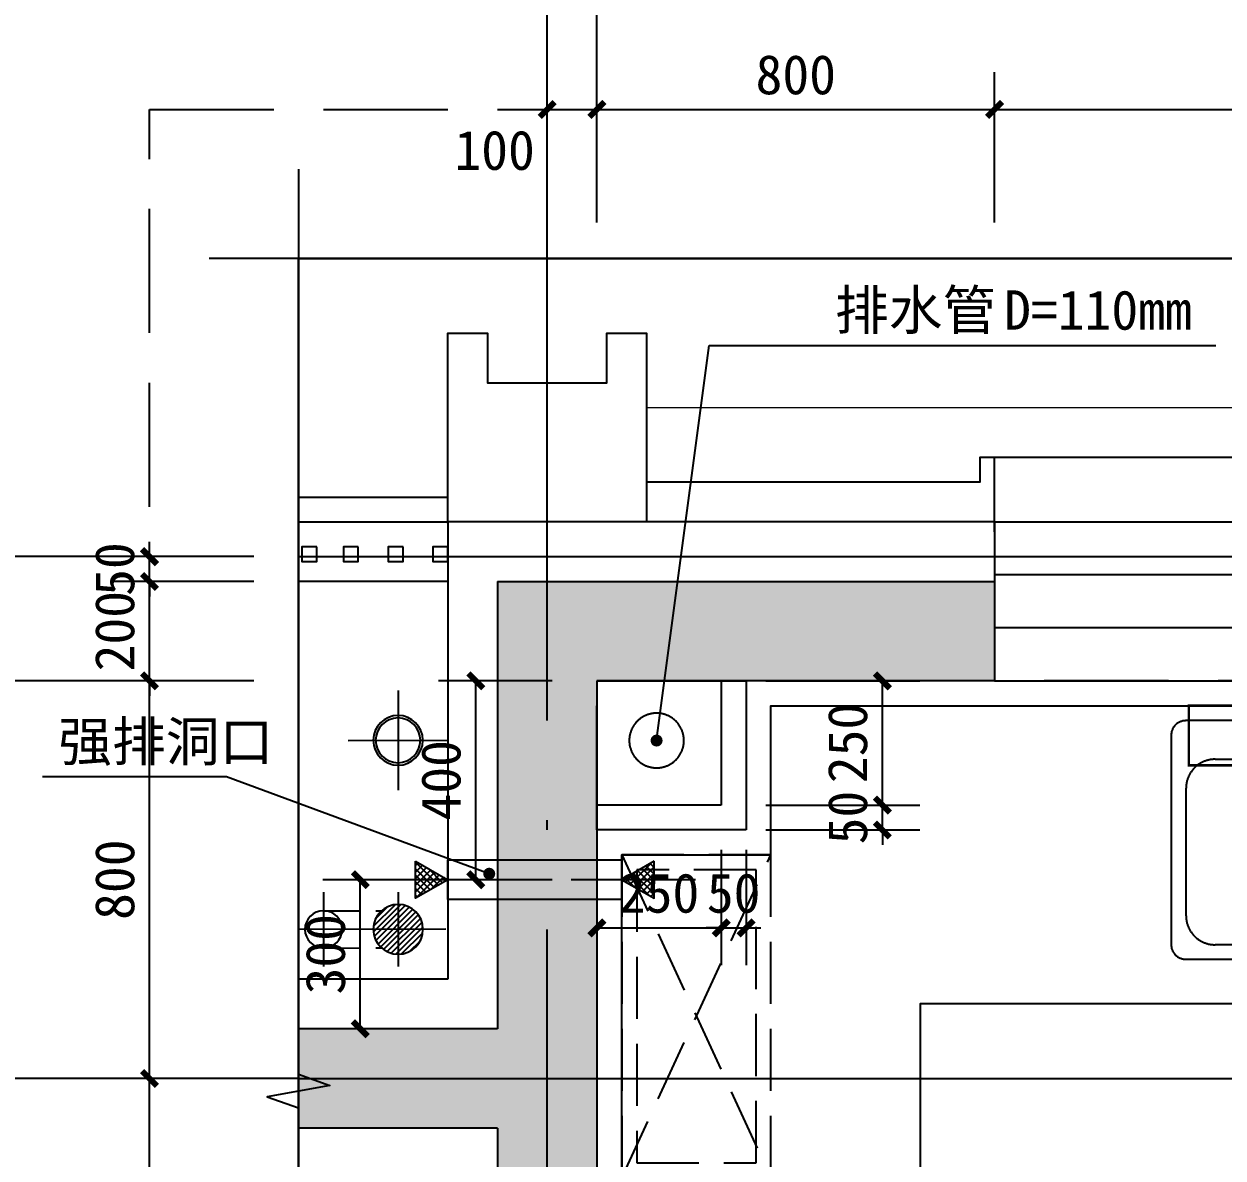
# Model space of a CAD drawing. Header units: millimetres. Extents: x -15 to 66915, y -15 to 18798.
# Drawn here: x 1337 to 3749, y 13003 to 15284 of the extents above; entities that cross this region are included whole.
import ezdxf
from ezdxf.xclip import XClip

# ---------------------------------------------------------------- set-up
doc = ezdxf.new("R2010")
doc.units = ezdxf.units.MM
doc.header["$LTSCALE"] = 1000
doc.header["$XCLIPFRAME"] = 2
for name, pattern in [('1#2#楼$0$DOTE', [2.42, 2, -0.2, 0.02, -0.2]), ('110-CF-D-2.9x2.0$0$DASH', [0.35, 0.25, -0.1]), ('110-墙体$0$给排水_排水-污水', [0]), ('110-核心筒-标准层$0$DASH', [0.35, 0.25, -0.1]), ('DASH', [0.35, 0.25, -0.1])]:
    doc.linetypes.add(name, pattern=pattern)
doc.layers.get('Defpoints').update_dxf_attribs({"color": 4, "linetype": 'DASH'})
for name, color, linetype in [('1#2#楼$0$A-ANNO-AXIS', 3, 'Continuous'), ('1#2#楼$0$A-ANNO-DIMS', 3, 'Continuous'), ('1#2#楼$0$A-ANNO-DOTE', 10, '1#2#楼$0$DOTE'), ('1#2#楼$0$A-ANNO-IDEN', 3, 'Continuous'), ('1#2#楼$0$A-ANNO-SYMB', 3, 'Continuous'), ('1#2#楼$0$A-ANNO-TEXT', 7, 'Continuous'), ('110-CF-D-2.9x2.0$0$A-FLOR-SPCL', 225, 'Continuous'), ('110-XJ-JF-1#$0$00-看线', 251, 'Continuous'), ('110-XJ-JF-1#$0$1#2#住宅楼 平面图$0$A-00-HX-113-wall-01Y$0$HRAL', 31, 'Continuous'), ('110-墙体$0$A-COLU-CONC-HATC', 204, 'Continuous'), ('110-墙体$0$A-DOOR', 51, 'Continuous'), ('110-墙体$0$A-WALL-CONC', 9, 'Continuous'), ('110-墙体$0$A-WALL-INSL', 241, 'Continuous'), ('110-墙体$0$A-WALL-STUD', 133, 'Continuous'), ('110-墙体$0$P_drainage-sanitary', 93, '110-墙体$0$给排水_排水-污水'), ('110-核心筒-标准层$0$1#2#住宅楼 平面图$0$A-00-HX-113-wall-01Y$0$HRAL', 31, 'Continuous'), ('110-核心筒-标准层$0$A-COLU-CONC-HATC', 204, 'Continuous'), ('110-核心筒-标准层$0$A-DRAN-SYMB', 243, 'Continuous'), ('110-核心筒-标准层$0$A-ROOF', 241, 'Continuous'), ('110-核心筒-标准层$0$A-WALL-CONC', 9, 'Continuous'), ('110-核心筒-标准层$0$A-WALL-INSL', 241, 'Continuous')]:
    doc.layers.add(name, color=color, linetype=linetype)
doc.layers.add('110-XJ-JF-1#$0$1#2#住宅楼 平面图$0$A-00-15-1#-PM-2F$0$00-装饰-看', color=46, linetype='Continuous', lineweight=5)
doc.styles.add('1#2#楼$0$_TCH_DIM', font='')
doc.styles.add('1#2#楼$0$_TCH_DIM_T3', font='')
doc.styles.add('110-CF-D-2.9x2.0$0$地上图例$0$厨、卫01$0$08.60厨卫$0$Standard', font='simhei.ttf')
doc.styles.get('1#2#楼$0$_TCH_DIM').set_extended_font_data('SimSun')
doc.styles.get('1#2#楼$0$_TCH_DIM_T3').set_extended_font_data('SimSun')
doc.dimstyles.new('1#2#楼$0$_TCH_ARCH&&30', dxfattribs={"dimtxt": 79.303797, "dimasz": 30, "dimexe": 75, "dimexo": 90, "dimgap": 30, "dimtad": 1, "dimdec": 0, "dimzin": 0, "dimdsep": 46, "dimtxsty": '1#2#楼$0$_TCH_DIM_T3', "dimblk": '1#2#楼$0$_ArchTick', "dimcen": 0.09, "dimclrt": 7, "dimazin": 2, "dimtfac": 1, "dimtdec": 0, "dimtix": 1, "dimtmove": 2, "dimatfit": 3, "dimfxl": 100, "dimtolj": 1, "dimtzin": 0, "dimarcsym": 0})

# ---------------------------------------------------------------- blocks, each defined once
blk = doc.blocks.new('110-墙体$0$$WINLIB2D$00000001')
at = {"color": 0}
for points in [[(-0.5, 0.5), (-0.5, -0.5)], [(-0.5, 0.5), (0.5, 0.5)], [(0.5, -0.5), (0.5, 0.5)], [(0.5, 0.1667), (-0.5, 0.1667)], [(0.5, -0.1667), (-0.5, -0.1667)], [(-0.5, -0.5), (0.5, -0.5)]]:
    blk.add_lwpolyline(points, dxfattribs=at)
blk = doc.blocks.new('110-墙体')
at = {"layer": '110-墙体$0$A-COLU-CONC-HATC'}
for points in [[(6550, 10100), (5550, 10100), (5550, 9900), (6350, 9900)], [(6550, 10100), (6350, 9900), (6350, 9300), (6550, 9300)]]:
    blk.add_hatch(color=256, dxfattribs=at).paths.add_polyline_path(points)
at = {"layer": '110-墙体$0$A-WALL-CONC'}
for p, q in [((6550, 10100), (5550, 10100)), ((5550, 10100), (5550, 9900)), ((6550, 10100), (6550, 9300)), ((5550, 9900), (6350, 9900)), ((6350, 9900), (6350, 9300))]:
    blk.add_line(p, q, dxfattribs=at)
at = {"layer": '110-墙体$0$A-WALL-INSL'}
for p, q in [((5550, 10220), (5550, 10100)), ((5550, 10220), (6650, 10220)), ((6650, 10220), (6650, 9300))]:
    blk.add_line(p, q, dxfattribs=at)
at = {"layer": '110-墙体$0$A-WALL-STUD'}
for p, q in [((6050, 9900), (6050, 9600)), ((6100, 9900), (6050, 9900)), ((6100, 9900), (6100, 9650)), ((6100, 9650), (6350, 9650)), ((6350, 9650), (6350, 9600)), ((6050, 9600), (6350, 9600))]:
    blk.add_line(p, q, dxfattribs=at)
at = {"layer": '110-墙体$0$P_drainage-sanitary'}
blk.add_circle((6230, 9780), 55, dxfattribs=at)
at = {"layer": '110-墙体$0$A-DOOR', "xscale": -1200, "yscale": 320, "zscale": 320}
blk.add_blockref('110-墙体$0$$WINLIB2D$00000001', (4950, 10060), dxfattribs=at)
blk = doc.blocks.new('110-核心筒-标准层$0$A$C284C191B')
at = {"layer": '110-核心筒-标准层$0$A-DRAN-SYMB'}
for p, q in [((0, 100), (0, -100)), ((-100, 0), (100, 0))]:
    blk.add_line(p, q, dxfattribs=at)
for radius in [50, 45]:
    blk.add_circle((0, 0), radius, dxfattribs=at)
blk = doc.blocks.new('110-核心筒-标准层$0$A$C6E86021B')
at = {"layer": '110-核心筒-标准层$0$A-DRAN-SYMB'}
h = blk.add_hatch(dxfattribs=at)
h.set_pattern_fill('ANSI31', color=256, scale=5, angle=180, style=0)
h.set_pattern_definition([(225, (-3357.766, 28382.377), (5.61266, -5.61266), [])])
edge = h.paths.add_edge_path()
edge.add_arc((75, 225), 50, 0, 360)
for p, q in [((75, 321.1), (75, 0)), ((150, 225), (0, 225)), ((150, 75), (0, 75))]:
    blk.add_line(p, q, dxfattribs=at)
at = {"layer": '110-核心筒-标准层$0$A-DRAN-SYMB', "linetype": '110-核心筒-标准层$0$DASH', "ltscale": 0.3}
for p, q in [((37.5, 75), (37.5, 191.9)), ((112.5, 75), (112.5, 191.9))]:
    blk.add_line(p, q, dxfattribs=at)
at = {"layer": '110-核心筒-标准层$0$A-DRAN-SYMB'}
for centre, radius in [((75, 225), 50), ((75, 75), 37.5)]:
    blk.add_circle(centre, radius, dxfattribs=at)
blk = doc.blocks.new('110-核心筒-标准层')
at = {"layer": '110-核心筒-标准层$0$A-COLU-CONC-HATC'}
for points in [[(-7300, 5300), (-7500, 5300), (-7500, 5100), (-7366.7, 5100), (-7300, 5200)], [(-7366.7, 5100), (-7300, 5000), (-5100, 5000), (-5033.3, 5100), (-5100, 5200), (-7300, 5200)], [(-7366.7, 5100), (-7500, 5100), (-7500, 3900), (-7433.3, 3800), (-7300, 3800), (-7300, 5000)]]:
    blk.add_hatch(color=256, dxfattribs=at).paths.add_polyline_path(points)
at = {"layer": '110-核心筒-标准层$0$1#2#住宅楼 平面图$0$A-00-HX-113-wall-01Y$0$HRAL'}
for points in [[(-7200, 6170), (-7170, 6170), (-7170, 6140), (-7200, 6140)], [(-7110, 6170), (-7080, 6170), (-7080, 6140), (-7110, 6140)], [(-7020, 6170), (-6990, 6170), (-6990, 6140), (-7020, 6140)], [(-6936.6, 6170), (-6906.6, 6170), (-6906.6, 6140), (-6936.6, 6140)]]:
    blk.add_lwpolyline(points, close=True, dxfattribs=at)
at = {"layer": '110-核心筒-标准层$0$A-ROOF'}
for p, q in [((-5200.1, 6220), (-7200, 6220)), ((-7200, 6100), (-5200, 6100))]:
    blk.add_line(p, q, dxfattribs=at)
at = {"layer": '110-核心筒-标准层$0$A-WALL-CONC'}
for p, q in [((-7500, 5300), (-7500, 5100)), ((-7300, 5300), (-7300, 5200)), ((-7300, 5200), (-5100, 5200)), ((-7500, 5100), (-7500, 3900)), ((-7300, 5000), (-5100, 5000)), ((-7300, 5000), (-7300, 3800))]:
    blk.add_line(p, q, dxfattribs=at)
at = {"layer": '110-核心筒-标准层$0$A-WALL-INSL'}
for p, q in [((-7200, 6220), (-7200, 5300)), ((-7200, 5300), (-5200, 5300)), ((-7200, 5300), (-5200, 5300))]:
    blk.add_line(p, q, dxfattribs=at)
for name, p, rotation in [('110-核心筒-标准层$0$A$C284C191B', (-7099.9, 5780.4), 269.9732717949262), ('110-核心筒-标准层$0$A$C6E86021B', (-6875.1, 5325), 89.97327179492623)]:
    blk.add_blockref(name, p, dxfattribs=dict(rotation=rotation))
blk = doc.blocks.new('110-CF-D-2.9x2.0$0$分集水器')
at = {"layer": '110-CF-D-2.9x2.0$0$A-FLOR-SPCL', "const_width": 5}
blk.add_lwpolyline([(650, 120), (0, 120), (0, 0), (650, 0)], close=True, dxfattribs=at)
at = {"layer": '110-CF-D-2.9x2.0$0$A-FLOR-SPCL', "style": '110-CF-D-2.9x2.0$0$地上图例$0$厨、卫01$0$08.60厨卫$0$Standard'}
blk.add_text('F', height=105.1, dxfattribs=at).set_placement((288.5, 8.9))
blk = doc.blocks.new('110-CF-D-2.9x2.0$0$建-1-2#楼提资底图$0$A-HXD-X1-F1$0$大单盆')
for p, q in [((35552.1, 15154.1), (34890.4, 15154.1)), ((34861.3, 15124.9), (34861.3, 14703.2)), ((35581.3, 15124.9), (35581.3, 14703.2)), ((35424.4, 15108.1), (35438, 15100.3)), ((34949.5, 15076.4), (35493.8, 15076.4)), ((35396.5, 15098.1), (35359.7, 14999.7)), ((35376.5, 14990), (35443.3, 15071.1)), ((34891.2, 14761.5), (34891.2, 15018.1)), ((35552.1, 15018.1), (35552.1, 14761.5)), ((35359.7, 14999.7), (35376.5, 14990)), ((35493.8, 14703.2), (34949.5, 14703.2)), ((34890.4, 14674.1), (35552.1, 14674.1))]:
    blk.add_line(p, q)
for centre, radius in [((35368.1, 15105.5), 19.4), ((35484.7, 15105.5), 19.4), ((35541.7, 15105.5), 19.4), ((35406.1, 14914), 24.3)]:
    blk.add_circle(centre, radius)
for centre, radius, start, end in [((34890.4, 15124.9), 29.1, 90, 180), ((35552.1, 15124.9), 29.1, 0, 90), ((35414.7, 15091.3), 19.4, 60, 159.4623), ((35428.3, 15083.5), 19.4, 320.5377, 60), ((34949.5, 15018.1), 58.3, 90, 180), ((35493.8, 15018.1), 58.3, 0, 90), ((34949.5, 14761.5), 58.3, 180, 270), ((35493.8, 14761.5), 58.3, 270, 0), ((34890.4, 14703.2), 29.1, 180, 270), ((35552.1, 14703.2), 29.1, 270, 0)]:
    blk.add_arc(centre, radius, start, end)
blk = doc.blocks.new('110-CF-D-2.9x2.0', base_point=(0, 0))
at = {"layer": '110-CF-D-2.9x2.0$0$A-FLOR-SPCL'}
h = blk.add_hatch(dxfattribs=at)
h.set_pattern_fill('ANSI37', color=256, scale=75, angle=270, style=0)
h.set_pattern_definition([(315, (290966.487, -1338123.929), (6.62912607, 6.629126075), []), (45, (290966.487, -1338123.929), (-6.629126075, 6.62912607), [])])
h.paths.add_polyline_path([(-115, -362.5), (-50, -400), (-115, -437.5)])
h = blk.add_hatch(dxfattribs=at)
h.set_pattern_fill('ANSI37', color=256, scale=75, angle=270, style=0)
h.set_pattern_definition([(315, (291091.149, -1338123.929), (6.62912607, 6.629126075), []), (45, (291091.149, -1338123.929), (-6.629126075, 6.62912607), [])])
h.paths.add_polyline_path([(365, -362.5), (300, -400), (365, -437.5)])
at = {"layer": '110-CF-D-2.9x2.0$0$A-FLOR-SPCL', "color": 8, "linetype": '110-CF-D-2.9x2.0$0$DASH', "ltscale": 0.5}
for p, q in [((-50, -1000), (-350, -350)), ((-50, -350), (-350, -1000))]:
    blk.add_line(p, q, dxfattribs=at)
at = {"layer": '110-CF-D-2.9x2.0$0$A-FLOR-SPCL', "linetype": '110-CF-D-2.9x2.0$0$DASH'}
blk.add_line((-198.1, -400), (412.5, -400), dxfattribs=at)
at = {"layer": '110-CF-D-2.9x2.0$0$A-FLOR-SPCL'}
for points in [[(-50, -2000), (-50, -350), (-350, -350), (-350, -50), (-2450, -50), (-2450, -500), (-2850, -500), (-2850, -1950), (-2250, -1950), (-2250, -2000)], [(-2250, -1950), (-2250, -650), (-650, -650), (-650, -1000), (-50, -1000)]]:
    blk.add_lwpolyline(points, dxfattribs=at)
at = {"layer": '110-CF-D-2.9x2.0$0$A-FLOR-SPCL', "color": 8, "linetype": '110-CF-D-2.9x2.0$0$DASH', "ltscale": 0.5}
for points in [[(-50, -1000), (-350, -1000), (-350, -350), (-50, -350)], [(-80, -970), (-320, -970), (-320, -380), (-80, -380)]]:
    blk.add_lwpolyline(points, close=True, dxfattribs=at)
at = {"layer": '110-CF-D-2.9x2.0$0$A-FLOR-SPCL'}
for points in [[(300, -440), (300, -360), (-50, -360), (-50, -440)], [(-115, -362.5), (-50, -400), (-115, -437.5)], [(365, -362.5), (300, -400), (365, -437.5)]]:
    blk.add_lwpolyline(points, close=True, dxfattribs=at)
at = {"layer": 'Defpoints'}
for points in [[(0, -2000), (-2900, -2000), (-2900, 0), (0, 0)], [(0, 0), (-300, 0), (-300, -300), (0, -300)]]:
    blk.add_lwpolyline(points, close=True, dxfattribs=at)
blk.add_blockref('110-CF-D-2.9x2.0$0$分集水器', (-1840.6, -170))
at = {"layer": '110-CF-D-2.9x2.0$0$A-FLOR-SPCL', "extrusion": (0, 0, -1), "zscale": -1}
blk.add_blockref('110-CF-D-2.9x2.0$0$建-1-2#楼提资底图$0$A-HXD-X1-F1$0$大单盆', (-33706.1, -15234.1), dxfattribs=at)
blk = doc.blocks.new('110-XJ-JF-1#')
at = {"layer": '110-XJ-JF-1#$0$00-看线'}
for points in [[(-4350, 10349.7), (-5550, 10349.7)], [(-8649.9, 10269.7), (-6650, 10269.7)]]:
    blk.add_lwpolyline(points, dxfattribs=at)
at = {"layer": '110-XJ-JF-1#$0$1#2#住宅楼 平面图$0$A-00-15-1#-PM-2F$0$00-装饰-看', "linetype": 'ByBlock'}
blk.add_lwpolyline([(450, 3499.7), (450, 11149.7, 0.414214), (150, 11449.7), (-3600, 11449.7, 0.414214), (-3900, 11149.7), (-3900, 10449.7), (-6250, 10449.7)], format="xyb", dxfattribs=at)
at = {"layer": '110-XJ-JF-1#$0$1#2#住宅楼 平面图$0$A-00-HX-113-wall-01Y$0$HRAL'}
for points in [[(-6650, 10217.2), (-6650, 10599.7), (-6570, 10599.7), (-6570, 10499.7), (-6330, 10499.7), (-6330, 10599.7), (-6250, 10599.7), (-6250, 10219.7)], [(-5550, 10199.7), (-5550, 10349.7), (-5580, 10349.7), (-5580, 10299.7), (-6250, 10299.7)]]:
    blk.add_lwpolyline(points, dxfattribs=at)
blk = doc.blocks.new('1#2#楼$0$bgtb')
at = {"xscale": -1}
blk.add_blockref('110-核心筒-标准层', (-7400, -6000), dxfattribs=at)
ref = blk.add_blockref('110-XJ-JF-1#', (6450, -10000))
XClip(ref).set_block_clipping_path([(-10449.9188188714, -2099.9999999995), (900.0811811285, -2099.9999999995), (899.9999999997, 11600.0002523363), (-7750.0000000003, 11600.0002523363), (-7750.0000000003, 4300), (-10450.0000000002, 4300)])
ref = blk.add_blockref('110-墙体', (6450, -10000), dxfattribs=dict(xscale=-1))
XClip(ref).set_block_clipping_path([(10449.9188188711, -2099.9999999995), (-900.0811811288, -2099.9999999995), (-900, 11600.0002523363), (7750, 11600.0002523363), (7750, 4300), (10449.9999999999, 4300)])
ref = blk.add_blockref('110-CF-D-2.9x2.0', (100, -100), dxfattribs=dict(xscale=-1))
XClip(ref).set_block_clipping_path([(4099.9188188711, -11999.9999999995), (-7250.0811811288, -11999.9999999995), (-7250.0000000001, 1700.0002523363), (1399.9999999999, 1700.0002523363), (1400, -5600), (4099.9999999998, -5600)])
blk = doc.blocks.new('1#2#楼$0$_ArchTick')
at = {"color": 0, "linetype": 'ByBlock', "const_width": 0.4}
blk.add_lwpolyline([(-0.5, -0.5), (0.5, 0.5)], dxfattribs=at)
blk = doc.blocks.new('*D432')
at = {"layer": '1#2#楼$0$A-ANNO-DIMS', "color": 0, "lineweight": -2, "transparency": 16777216}
for p, q in [((1800, 13162.7), (1515, 13162.7)), ((1590, 11962.7), (1590, 13162.7)), ((1800, 11962.7), (1515, 11962.7))]:
    blk.add_line(p, q, dxfattribs=at)
at = {"layer": 'Defpoints', "color": 0, "transparency": 16777216}
for p in [(1590, 13162.7), (1890, 13162.7), (1890, 11962.7)]:
    blk.add_point(p, dxfattribs=at)
at = {"layer": '1#2#楼$0$A-ANNO-DIMS', "color": 0, "lineweight": -2, "transparency": 16777216, "xscale": 30, "yscale": 30, "zscale": 30}
for p, rotation in [((1590, 13162.7), 90), ((1590, 11962.7), 270)]:
    blk.add_blockref('1#2#楼$0$_ArchTick', p, dxfattribs=dict(at, rotation=rotation))
at = {"layer": '1#2#楼$0$A-ANNO-DIMS', "color": 7, "transparency": 16777216, "insert": (1520.3, 12562.7), "char_height": 79.3, "attachment_point": 5, "rotation": 90, "style": '1#2#楼$0$_TCH_DIM_T3'}
blk.add_mtext('\\A1;1200', dxfattribs=at)
blk = doc.blocks.new('*D433')
at = {"layer": '1#2#楼$0$A-ANNO-DIMS', "color": 0, "lineweight": -2, "transparency": 16777216}
for p, q in [((1800, 13962.7), (1515, 13962.7)), ((1590, 13162.7), (1590, 13962.7)), ((1800, 13162.7), (1515, 13162.7))]:
    blk.add_line(p, q, dxfattribs=at)
at = {"layer": 'Defpoints', "color": 0, "transparency": 16777216}
for p in [(1590, 13962.7), (1890, 13962.7), (1890, 13162.7)]:
    blk.add_point(p, dxfattribs=at)
at = {"layer": '1#2#楼$0$A-ANNO-DIMS', "color": 0, "lineweight": -2, "transparency": 16777216, "xscale": 30, "yscale": 30, "zscale": 30}
for p, rotation in [((1590, 13962.7), 90), ((1590, 13162.7), 270)]:
    blk.add_blockref('1#2#楼$0$_ArchTick', p, dxfattribs=dict(at, rotation=rotation))
at = {"layer": '1#2#楼$0$A-ANNO-DIMS', "color": 7, "transparency": 16777216, "insert": (1520.3, 13562.7), "char_height": 79.3, "attachment_point": 5, "rotation": 90, "style": '1#2#楼$0$_TCH_DIM_T3'}
blk.add_mtext('\\A1;800', dxfattribs=at)
blk = doc.blocks.new('*D434')
at = {"layer": '1#2#楼$0$A-ANNO-DIMS', "color": 0, "lineweight": -2, "transparency": 16777216}
for p, q in [((1590, 14162.7), (1590, 14192.7)), ((1800, 14162.7), (1515, 14162.7)), ((1590, 13962.7), (1590, 14162.7)), ((1800, 13962.7), (1515, 13962.7)), ((1590, 13962.7), (1590, 13932.7))]:
    blk.add_line(p, q, dxfattribs=at)
at = {"layer": 'Defpoints', "color": 0, "transparency": 16777216}
for p in [(1590, 14162.7), (1890, 14162.7), (1890, 13962.7)]:
    blk.add_point(p, dxfattribs=at)
at = {"layer": '1#2#楼$0$A-ANNO-DIMS', "color": 0, "lineweight": -2, "transparency": 16777216, "xscale": 30, "yscale": 30, "zscale": 30}
for p, rotation in [((1590, 14162.7), 270), ((1590, 13962.7), 90)]:
    blk.add_blockref('1#2#楼$0$_ArchTick', p, dxfattribs=dict(at, rotation=rotation))
at = {"layer": '1#2#楼$0$A-ANNO-DIMS', "color": 7, "transparency": 16777216, "insert": (1520.3, 14062.7), "char_height": 79.3, "attachment_point": 5, "rotation": 90, "style": '1#2#楼$0$_TCH_DIM_T3'}
blk.add_mtext('\\A1;200', dxfattribs=at)
blk = doc.blocks.new('*D435')
at = {"layer": '1#2#楼$0$A-ANNO-DIMS', "color": 0, "lineweight": -2, "transparency": 16777216}
for p, q in [((1590, 14212.7), (1590, 14242.7)), ((1800, 14212.7), (1515, 14212.7)), ((1590, 14162.7), (1590, 14212.7)), ((1800, 14162.7), (1515, 14162.7)), ((1590, 14162.7), (1590, 14132.7))]:
    blk.add_line(p, q, dxfattribs=at)
at = {"layer": 'Defpoints', "color": 0, "transparency": 16777216}
for p in [(1590, 14212.7), (1890, 14212.7), (1890, 14162.7)]:
    blk.add_point(p, dxfattribs=at)
at = {"layer": '1#2#楼$0$A-ANNO-DIMS', "color": 0, "lineweight": -2, "transparency": 16777216, "xscale": 30, "yscale": 30, "zscale": 30}
for p, rotation in [((1590, 14212.7), 270), ((1590, 14162.7), 90)]:
    blk.add_blockref('1#2#楼$0$_ArchTick', p, dxfattribs=dict(at, rotation=rotation))
at = {"layer": '1#2#楼$0$A-ANNO-DIMS', "color": 7, "transparency": 16777216, "insert": (1520.3, 14187.7), "char_height": 79.3, "attachment_point": 5, "rotation": 90, "style": '1#2#楼$0$_TCH_DIM_T3'}
blk.add_mtext('\\A1;50', dxfattribs=at)
blk = doc.blocks.new('*D436')
at = {"layer": '1#2#楼$0$A-ANNO-DIMS', "color": 0, "lineweight": -2, "transparency": 16777216}
for p, q in [((1710, 14212.7), (1215, 14212.7)), ((1290, 13962.7), (1290, 14212.7)), ((1710, 13962.7), (1215, 13962.7))]:
    blk.add_line(p, q, dxfattribs=at)
at = {"layer": 'Defpoints', "color": 0, "transparency": 16777216}
for p in [(1290, 14212.7), (1800, 14212.7), (1800, 13962.7)]:
    blk.add_point(p, dxfattribs=at)
at = {"layer": '1#2#楼$0$A-ANNO-DIMS', "color": 0, "lineweight": -2, "transparency": 16777216, "xscale": 30, "yscale": 30, "zscale": 30}
for p, rotation in [((1290, 14212.7), 90), ((1290, 13962.7), 270)]:
    blk.add_blockref('1#2#楼$0$_ArchTick', p, dxfattribs=dict(at, rotation=rotation))
at = {"layer": '1#2#楼$0$A-ANNO-DIMS', "color": 7, "transparency": 16777216, "insert": (1220.3, 14087.7), "char_height": 79.3, "attachment_point": 5, "rotation": 90, "style": '1#2#楼$0$_TCH_DIM_T3'}
blk.add_mtext('\\A1;250', dxfattribs=at)
blk = doc.blocks.new('*D437')
at = {"layer": '1#2#楼$0$A-ANNO-DIMS', "color": 0, "lineweight": -2, "transparency": 16777216}
for p, q in [((1710, 13962.7), (1215, 13962.7)), ((1290, 11762.7), (1290, 13962.7)), ((1710, 11762.7), (1215, 11762.7))]:
    blk.add_line(p, q, dxfattribs=at)
at = {"layer": 'Defpoints', "color": 0, "transparency": 16777216}
for p in [(1290, 13962.7), (1800, 13962.7), (1800, 11762.7)]:
    blk.add_point(p, dxfattribs=at)
at = {"layer": '1#2#楼$0$A-ANNO-DIMS', "color": 0, "lineweight": -2, "transparency": 16777216, "xscale": 30, "yscale": 30, "zscale": 30}
for p, rotation in [((1290, 13962.7), 90), ((1290, 11762.7), 270)]:
    blk.add_blockref('1#2#楼$0$_ArchTick', p, dxfattribs=dict(at, rotation=rotation))
at = {"layer": '1#2#楼$0$A-ANNO-DIMS', "color": 7, "transparency": 16777216, "insert": (1220.3, 12862.7), "char_height": 79.3, "attachment_point": 5, "rotation": 90, "style": '1#2#楼$0$_TCH_DIM_T3'}
blk.add_mtext('\\A1;2200', dxfattribs=at)
blk = doc.blocks.new('*D444')
at = {"layer": '1#2#楼$0$A-ANNO-DIMS', "color": 0, "lineweight": -2, "transparency": 16777216}
for p, q in [((2390, 14884.9), (2390, 15187.4)), ((2490, 14884.9), (2490, 15187.4)), ((2390, 15112.4), (2490, 15112.4))]:
    blk.add_line(p, q, dxfattribs=at)
at = {"layer": 'Defpoints', "color": 0, "transparency": 16777216}
for p in [(2490, 15112.4), (2390, 14794.9), (2490, 14794.9)]:
    blk.add_point(p, dxfattribs=at)
at = {"layer": '1#2#楼$0$A-ANNO-DIMS', "color": 0, "lineweight": -2, "transparency": 16777216, "xscale": 30, "yscale": 30, "zscale": 30, "rotation": 180}
blk.add_blockref('1#2#楼$0$_ArchTick', (2390, 15112.4), dxfattribs=at)
at = {"layer": '1#2#楼$0$A-ANNO-DIMS', "color": 0, "lineweight": -2, "transparency": 16777216, "xscale": 30, "yscale": 30, "zscale": 30}
blk.add_blockref('1#2#楼$0$_ArchTick', (2490, 15112.4), dxfattribs=at)
at = {"layer": '1#2#楼$0$A-ANNO-DIMS', "color": 7, "transparency": 16777216, "insert": (2284.2, 15029.9), "char_height": 79.3, "attachment_point": 5, "style": '1#2#楼$0$_TCH_DIM_T3'}
blk.add_mtext('\\A1;100', dxfattribs=at)
blk = doc.blocks.new('*D445')
at = {"layer": '1#2#楼$0$A-ANNO-DIMS', "color": 0, "lineweight": -2, "transparency": 16777216}
for p, q in [((2490, 14884.9), (2490, 15187.4)), ((3290, 14884.9), (3290, 15187.4)), ((2490, 15112.4), (3290, 15112.4))]:
    blk.add_line(p, q, dxfattribs=at)
at = {"layer": 'Defpoints', "color": 0, "transparency": 16777216}
for p in [(3290, 15112.4), (2490, 14794.9), (3290, 14794.9)]:
    blk.add_point(p, dxfattribs=at)
at = {"layer": '1#2#楼$0$A-ANNO-DIMS', "color": 0, "lineweight": -2, "transparency": 16777216, "xscale": 30, "yscale": 30, "zscale": 30, "rotation": 180}
blk.add_blockref('1#2#楼$0$_ArchTick', (2490, 15112.4), dxfattribs=at)
at = {"layer": '1#2#楼$0$A-ANNO-DIMS', "color": 0, "lineweight": -2, "transparency": 16777216, "xscale": 30, "yscale": 30, "zscale": 30}
blk.add_blockref('1#2#楼$0$_ArchTick', (3290, 15112.4), dxfattribs=at)
at = {"layer": '1#2#楼$0$A-ANNO-DIMS', "color": 7, "transparency": 16777216, "insert": (2890, 15182), "char_height": 79.3, "attachment_point": 5, "style": '1#2#楼$0$_TCH_DIM_T3'}
blk.add_mtext('\\A1;800', dxfattribs=at)
blk = doc.blocks.new('*D446')
at = {"layer": '1#2#楼$0$A-ANNO-DIMS', "color": 0, "lineweight": -2, "transparency": 16777216}
for p, q in [((3290, 14884.9), (3290, 15187.4)), ((4490, 14884.9), (4490, 15187.4)), ((3290, 15112.4), (4490, 15112.4))]:
    blk.add_line(p, q, dxfattribs=at)
at = {"layer": 'Defpoints', "color": 0, "transparency": 16777216}
for p in [(4490, 15112.4), (3290, 14794.9), (4490, 14794.9)]:
    blk.add_point(p, dxfattribs=at)
at = {"layer": '1#2#楼$0$A-ANNO-DIMS', "color": 0, "lineweight": -2, "transparency": 16777216, "xscale": 30, "yscale": 30, "zscale": 30, "rotation": 180}
blk.add_blockref('1#2#楼$0$_ArchTick', (3290, 15112.4), dxfattribs=at)
at = {"layer": '1#2#楼$0$A-ANNO-DIMS', "color": 0, "lineweight": -2, "transparency": 16777216, "xscale": 30, "yscale": 30, "zscale": 30}
blk.add_blockref('1#2#楼$0$_ArchTick', (4490, 15112.4), dxfattribs=at)
at = {"layer": '1#2#楼$0$A-ANNO-DIMS', "color": 7, "transparency": 16777216, "insert": (3890, 15182), "char_height": 79.3, "attachment_point": 5, "style": '1#2#楼$0$_TCH_DIM_T3'}
blk.add_mtext('\\A1;1200', dxfattribs=at)
blk = doc.blocks.new('*D448')
at = {"layer": '1#2#楼$0$A-ANNO-DIMS', "color": 0, "lineweight": -2, "transparency": 16777216}
for p, q in [((2390, 14902.4), (2390, 15487.4)), ((2490, 14902.4), (2490, 15487.4)), ((2390, 15412.4), (2360, 15412.4)), ((2390, 15412.4), (2490, 15412.4)), ((2490, 15412.4), (2520, 15412.4))]:
    blk.add_line(p, q, dxfattribs=at)
at = {"layer": 'Defpoints', "color": 0, "transparency": 16777216}
for p in [(2490, 15412.4), (2390, 14812.4), (2490, 14812.4)]:
    blk.add_point(p, dxfattribs=at)
at = {"layer": '1#2#楼$0$A-ANNO-DIMS', "color": 0, "lineweight": -2, "transparency": 16777216, "xscale": 30, "yscale": 30, "zscale": 30}
blk.add_blockref('1#2#楼$0$_ArchTick', (2390, 15412.4), dxfattribs=at)
at = {"layer": '1#2#楼$0$A-ANNO-DIMS', "color": 0, "lineweight": -2, "transparency": 16777216, "xscale": 30, "yscale": 30, "zscale": 30, "rotation": 180}
blk.add_blockref('1#2#楼$0$_ArchTick', (2490, 15412.4), dxfattribs=at)
at = {"layer": '1#2#楼$0$A-ANNO-DIMS', "color": 7, "transparency": 16777216, "insert": (2440, 15482), "char_height": 79.3, "attachment_point": 5, "style": '1#2#楼$0$_TCH_DIM_T3'}
blk.add_mtext('\\A1;100', dxfattribs=at)
blk = doc.blocks.new('*D449')
at = {"layer": '1#2#楼$0$A-ANNO-DIMS', "color": 0, "lineweight": -2, "transparency": 16777216}
for p, q in [((2490, 14902.4), (2490, 15487.4)), ((5390, 14902.4), (5390, 15487.4)), ((2490, 15412.4), (5390, 15412.4))]:
    blk.add_line(p, q, dxfattribs=at)
at = {"layer": 'Defpoints', "color": 0, "transparency": 16777216}
for p in [(5390, 15412.4), (2490, 14812.4), (5390, 14812.4)]:
    blk.add_point(p, dxfattribs=at)
at = {"layer": '1#2#楼$0$A-ANNO-DIMS', "color": 0, "lineweight": -2, "transparency": 16777216, "xscale": 30, "yscale": 30, "zscale": 30, "rotation": 180}
blk.add_blockref('1#2#楼$0$_ArchTick', (2490, 15412.4), dxfattribs=at)
at = {"layer": '1#2#楼$0$A-ANNO-DIMS', "color": 0, "lineweight": -2, "transparency": 16777216, "xscale": 30, "yscale": 30, "zscale": 30}
blk.add_blockref('1#2#楼$0$_ArchTick', (5390, 15412.4), dxfattribs=at)
at = {"layer": '1#2#楼$0$A-ANNO-DIMS', "color": 7, "transparency": 16777216, "insert": (3940, 15482), "char_height": 79.3, "attachment_point": 5, "style": '1#2#楼$0$_TCH_DIM_T3'}
blk.add_mtext('\\A1;2900', dxfattribs=at)
blk = doc.blocks.new('*D730')
at = {"layer": '1#2#楼$0$A-ANNO-DIMS', "color": 0, "lineweight": -2, "transparency": 16777216}
for p, q in [((2490, 13622.7), (2490, 13390.6)), ((2740, 13622.7), (2740, 13390.6)), ((2490, 13465.6), (2740, 13465.6))]:
    blk.add_line(p, q, dxfattribs=at)
at = {"layer": 'Defpoints', "color": 0, "transparency": 16777216}
for p in [(2490, 13712.7), (2740, 13712.7), (2740, 13465.6)]:
    blk.add_point(p, dxfattribs=at)
at = {"layer": '1#2#楼$0$A-ANNO-DIMS', "color": 0, "lineweight": -2, "transparency": 16777216, "xscale": 30, "yscale": 30, "zscale": 30, "rotation": 180}
blk.add_blockref('1#2#楼$0$_ArchTick', (2490, 13465.6), dxfattribs=at)
at = {"layer": '1#2#楼$0$A-ANNO-DIMS', "color": 0, "lineweight": -2, "transparency": 16777216, "xscale": 30, "yscale": 30, "zscale": 30}
blk.add_blockref('1#2#楼$0$_ArchTick', (2740, 13465.6), dxfattribs=at)
at = {"layer": '1#2#楼$0$A-ANNO-DIMS', "color": 7, "transparency": 16777216, "insert": (2615, 13535.3), "char_height": 79.3, "attachment_point": 5, "style": '1#2#楼$0$_TCH_DIM_T3'}
blk.add_mtext('\\A1;250', dxfattribs=at)
blk = doc.blocks.new('*D731')
at = {"layer": '1#2#楼$0$A-ANNO-DIMS', "color": 0, "lineweight": -2, "transparency": 16777216}
for p, q in [((2740, 13622.7), (2740, 13390.6)), ((2790, 13622.7), (2790, 13390.6)), ((2740, 13465.6), (2710, 13465.6)), ((2740, 13465.6), (2790, 13465.6)), ((2790, 13465.6), (2820, 13465.6))]:
    blk.add_line(p, q, dxfattribs=at)
at = {"layer": 'Defpoints', "color": 0, "transparency": 16777216}
for p in [(2740, 13712.7), (2790, 13712.7), (2790, 13465.6)]:
    blk.add_point(p, dxfattribs=at)
at = {"layer": '1#2#楼$0$A-ANNO-DIMS', "color": 0, "lineweight": -2, "transparency": 16777216, "xscale": 30, "yscale": 30, "zscale": 30}
blk.add_blockref('1#2#楼$0$_ArchTick', (2740, 13465.6), dxfattribs=at)
at = {"layer": '1#2#楼$0$A-ANNO-DIMS', "color": 0, "lineweight": -2, "transparency": 16777216, "xscale": 30, "yscale": 30, "zscale": 30, "rotation": 180}
blk.add_blockref('1#2#楼$0$_ArchTick', (2790, 13465.6), dxfattribs=at)
at = {"layer": '1#2#楼$0$A-ANNO-DIMS', "color": 7, "transparency": 16777216, "insert": (2765, 13535.3), "char_height": 79.3, "attachment_point": 5, "style": '1#2#楼$0$_TCH_DIM_T3'}
blk.add_mtext('\\A1;50', dxfattribs=at)
blk = doc.blocks.new('*D732')
at = {"layer": '1#2#楼$0$A-ANNO-DIMS', "color": 0, "lineweight": -2, "transparency": 16777216}
for p, q in [((3064.3, 13712.7), (3064.3, 13742.7)), ((2830, 13712.7), (3139.3, 13712.7)), ((3064.3, 13662.7), (3064.3, 13712.7)), ((2830, 13662.7), (3139.3, 13662.7)), ((3064.3, 13662.7), (3064.3, 13632.7))]:
    blk.add_line(p, q, dxfattribs=at)
at = {"layer": 'Defpoints', "color": 0, "transparency": 16777216}
for p in [(2740, 13712.7), (3064.3, 13712.7), (2740, 13662.7)]:
    blk.add_point(p, dxfattribs=at)
at = {"layer": '1#2#楼$0$A-ANNO-DIMS', "color": 0, "lineweight": -2, "transparency": 16777216, "xscale": 30, "yscale": 30, "zscale": 30}
for p, rotation in [((3064.3, 13712.7), 270), ((3064.3, 13662.7), 90)]:
    blk.add_blockref('1#2#楼$0$_ArchTick', p, dxfattribs=dict(at, rotation=rotation))
at = {"layer": '1#2#楼$0$A-ANNO-DIMS', "color": 7, "transparency": 16777216, "insert": (2994.6, 13687.7), "char_height": 79.3, "attachment_point": 5, "rotation": 90, "style": '1#2#楼$0$_TCH_DIM_T3'}
blk.add_mtext('\\A1;50', dxfattribs=at)
blk = doc.blocks.new('*D733')
at = {"layer": '1#2#楼$0$A-ANNO-DIMS', "color": 0, "lineweight": -2, "transparency": 16777216}
for p, q in [((2830, 13962.7), (3139.3, 13962.7)), ((3064.3, 13712.7), (3064.3, 13962.7)), ((2830, 13712.7), (3139.3, 13712.7))]:
    blk.add_line(p, q, dxfattribs=at)
at = {"layer": 'Defpoints', "color": 0, "transparency": 16777216}
for p in [(2740, 13962.7), (3064.3, 13962.7), (2740, 13712.7)]:
    blk.add_point(p, dxfattribs=at)
at = {"layer": '1#2#楼$0$A-ANNO-DIMS', "color": 0, "lineweight": -2, "transparency": 16777216, "xscale": 30, "yscale": 30, "zscale": 30}
for p, rotation in [((3064.3, 13962.7), 90), ((3064.3, 13712.7), 270)]:
    blk.add_blockref('1#2#楼$0$_ArchTick', p, dxfattribs=dict(at, rotation=rotation))
at = {"layer": '1#2#楼$0$A-ANNO-DIMS', "color": 7, "transparency": 16777216, "insert": (2994.6, 13837.7), "char_height": 79.3, "attachment_point": 5, "rotation": 90, "style": '1#2#楼$0$_TCH_DIM_T3'}
blk.add_mtext('\\A1;250', dxfattribs=at)
blk = doc.blocks.new('*D938')
at = {"layer": '1#2#楼$0$A-ANNO-DIMS', "color": 0, "lineweight": -2, "transparency": 16777216}
for p, q in [((2400, 13962.7), (2171.3, 13962.7)), ((2246.3, 13562.7), (2246.3, 13962.7)), ((2400, 13562.7), (2171.3, 13562.7))]:
    blk.add_line(p, q, dxfattribs=at)
at = {"layer": 'Defpoints', "color": 0, "transparency": 16777216}
for p in [(2246.3, 13962.7), (2490, 13962.7), (2490, 13562.7)]:
    blk.add_point(p, dxfattribs=at)
at = {"layer": '1#2#楼$0$A-ANNO-DIMS', "color": 0, "lineweight": -2, "transparency": 16777216, "xscale": 30, "yscale": 30, "zscale": 30}
for p, rotation in [((2246.3, 13962.7), 90), ((2246.3, 13562.7), 270)]:
    blk.add_blockref('1#2#楼$0$_ArchTick', p, dxfattribs=dict(at, rotation=rotation))
at = {"layer": '1#2#楼$0$A-ANNO-DIMS', "color": 7, "transparency": 16777216, "insert": (2176.6, 13762.7), "char_height": 79.3, "attachment_point": 5, "rotation": 90, "style": '1#2#楼$0$_TCH_DIM_T3'}
blk.add_mtext('\\A1;400', dxfattribs=at)
blk = doc.blocks.new('*D942')
at = {"layer": '1#2#楼$0$A-ANNO-DIMS', "color": 0, "lineweight": -2, "transparency": 16777216}
for p, q in [((2200, 13562.7), (1938.9, 13562.7)), ((2013.9, 13262.7), (2013.9, 13562.7)), ((2200, 13262.7), (1938.9, 13262.7))]:
    blk.add_line(p, q, dxfattribs=at)
at = {"layer": 'Defpoints', "color": 0, "transparency": 16777216}
for p in [(2013.9, 13562.7), (2290, 13562.7), (2290, 13262.7)]:
    blk.add_point(p, dxfattribs=at)
at = {"layer": '1#2#楼$0$A-ANNO-DIMS', "color": 0, "lineweight": -2, "transparency": 16777216, "xscale": 30, "yscale": 30, "zscale": 30}
for p, rotation in [((2013.9, 13562.7), 90), ((2013.9, 13262.7), 270)]:
    blk.add_blockref('1#2#楼$0$_ArchTick', p, dxfattribs=dict(at, rotation=rotation))
at = {"layer": '1#2#楼$0$A-ANNO-DIMS', "color": 7, "transparency": 16777216, "insert": (1944.2, 13412.7), "char_height": 79.3, "attachment_point": 5, "rotation": 90, "style": '1#2#楼$0$_TCH_DIM_T3'}
blk.add_mtext('\\A1;300', dxfattribs=at)
blk = doc.blocks.new('1#2#楼')
at = {"layer": '1#2#楼$0$A-ANNO-IDEN'}
blk.add_line((1744.8, 13769.7), (1375, 13769.7), dxfattribs=at)
at = {"layer": 'Defpoints'}
blk.add_lwpolyline([(1590, 15112.4), (6090, 15112.4), (6090, 11162.7), (1590, 11162.7)], close=True, dxfattribs=at)
at = {"layer": 'Defpoints', "ltscale": 800}
blk.add_lwpolyline([(1890, 14812.4), (5790, 14812.4), (5790, 11462.7), (1890, 11462.7)], close=True, dxfattribs=at)
at = {"layer": '1#2#楼$0$A-ANNO-TEXT', "color": 7, "style": '1#2#楼$0$_TCH_DIM'}
blk.add_text('强排洞口', height=79.3, dxfattribs=at).set_placement((1406.5, 13801.2))
at = {"layer": '1#2#楼$0$A-ANNO-DIMS'}
for p1, p2, picture, middle in [((1800, 13962.7), (1800, 14212.7), '*D436', (1220.3, 14087.7)), ((1800, 11762.7), (1800, 13962.7), '*D437', (1220.3, 12862.7))]:
    dim = blk.add_aligned_dim(p1=p1, p2=p2, distance=510, dimstyle='1#2#楼$0$_TCH_ARCH&&30', dxfattribs=at)
    dim.commit()
    dim.dimension.update_dxf_attribs({"geometry": picture, "text_midpoint": middle})
ref = blk.add_blockref('1#2#楼$0$bgtb', (2390, 14062.7))
XClip(ref).set_block_clipping_path([(-499.9999374903, -2600), (3399.9998617432, 749.7131126392)])
at = {"layer": '1#2#楼$0$A-ANNO-AXIS'}
for p, q in [((2390, 14812.4), (2390, 15712.4)), ((1890, 13162.7), (990, 13162.7))]:
    blk.add_line(p, q, dxfattribs=at)
at = {"layer": '1#2#楼$0$A-ANNO-DOTE'}
for points in [[(2390, 11462.7), (2390, 14812.4)], [(1890, 14212.7), (5790, 14212.7)], [(1890, 13162.7), (5790, 13162.7)]]:
    blk.add_lwpolyline(points, dxfattribs=at)
at = {"layer": '1#2#楼$0$A-ANNO-IDEN'}
for p, q in [((2610, 13842.7), (2715.6, 14637.8)), ((2715.6, 14637.8), (3734.9, 14637.8)), ((2273.4, 13574.6), (1744.8, 13769.7))]:
    blk.add_line(p, q, dxfattribs=at)
at = {"layer": '1#2#楼$0$A-ANNO-IDEN', "const_width": 12}
for points in [[(2609.2, 13836.7, 1), (2610.8, 13848.6, 1)], [(2279, 13572.6, 1), (2267.7, 13576.7, 1)]]:
    blk.add_lwpolyline(points, format="xyb", close=True, dxfattribs=at)
at = {"layer": '1#2#楼$0$A-ANNO-SYMB'}
for points in [[(1890, 14992.4), (1890, 13171.3), (1953, 13148.3), (1827, 13126.1), (1890, 13103.8), (1890, 11282.7)], [(5970, 14812.4), (3873.7, 14812.4), (3850.8, 14749.4), (3828.6, 14875.4), (3806.2, 14812.4), (1710, 14812.4)]]:
    blk.add_lwpolyline(points, dxfattribs=at)
at = {"layer": '1#2#楼$0$A-ANNO-TEXT', "color": 7, "style": '1#2#楼$0$_TCH_DIM'}
for s, p in [('排水管', (2968.8, 14669.3)), ('D=110mm', (3309.1, 14669.3))]:
    blk.add_text(s, height=79.3, dxfattribs=at).set_placement(p)
at = {"layer": '1#2#楼$0$A-ANNO-DIMS'}
for p1, p2, distance, picture, middle in [((2390, 14812.4), (2490, 14812.4), 600, '*D448', (2440, 15482)), ((2490, 14812.4), (5390, 14812.4), 600, '*D449', (3940, 15482)), ((2490, 14794.9), (3290, 14794.9), 317.5, '*D445', (2890, 15182)), ((3290, 14794.9), (4490, 14794.9), 317.5, '*D446', (3890, 15182)), ((1890, 14162.7), (1890, 14212.7), 300, '*D435', (1520.3, 14187.7)), ((1890, 13962.7), (1890, 14162.7), 300, '*D434', (1520.3, 14062.7)), ((1890, 13162.7), (1890, 13962.7), 300, '*D433', (1520.3, 13562.7)), ((2490, 13562.7), (2490, 13962.7), 243.7, '*D938', (2176.6, 13762.7)), ((2740, 13712.7), (2740, 13962.7), -324.3, '*D733', (2994.6, 13837.7)), ((2740, 13662.7), (2740, 13712.7), -324.3, '*D732', (2994.6, 13687.7)), ((2490, 13712.7), (2740, 13712.7), -247.1, '*D730', (2615, 13535.3)), ((2740, 13712.7), (2790, 13712.7), -247.1, '*D731', (2765, 13535.3)), ((2290, 13262.7), (2290, 13562.7), 276.1, '*D942', (1944.2, 13412.7)), ((1890, 11962.7), (1890, 13162.7), 300, '*D432', (1520.3, 12562.7))]:
    dim = blk.add_aligned_dim(p1=p1, p2=p2, distance=distance, dimstyle='1#2#楼$0$_TCH_ARCH&&30', dxfattribs=at)
    dim.commit()
    dim.dimension.update_dxf_attribs({"geometry": picture, "text_midpoint": middle})
dim = blk.add_linear_dim(base=(2490, 15112.4), p1=(2390, 14794.9), p2=(2490, 14794.9), angle=0, dimstyle='1#2#楼$0$_TCH_ARCH&&30', dxfattribs=at)
dim.commit()
dim.dimension.update_dxf_attribs({"geometry": '*D444', "text_midpoint": (2284.2, 15029.9), "dimtype": 161})

msp = doc.modelspace()

# ---------------------------------------------------------------- block references
msp.add_blockref('1#2#楼', (0, 0))

doc.saveas('drawing.dxf')
